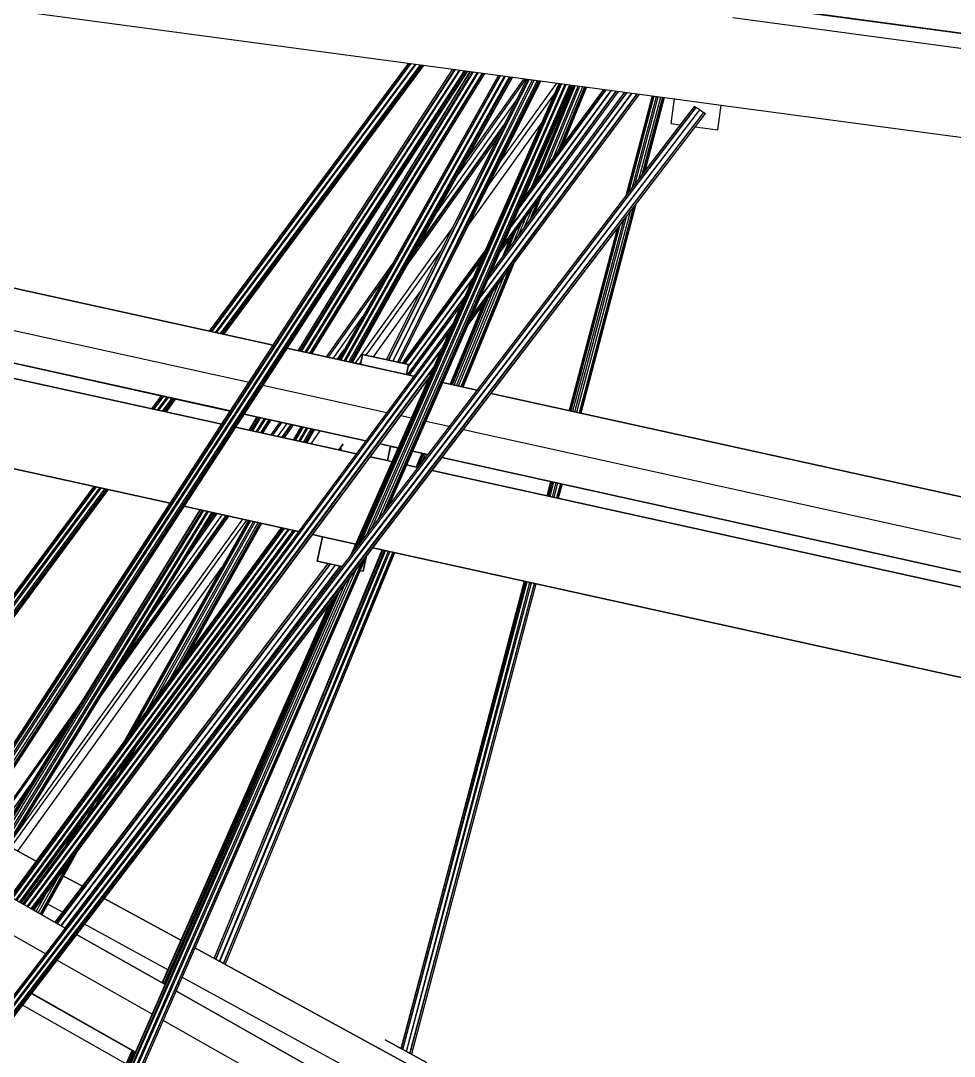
# Model space of a CAD drawing. Extents: x -32 to 51.8, y -51.6 to -5.5.
# Drawn here: x 47.888 to 49.473, y -23.566 to -21.807 of the extents above; entities that cross this region are included whole.
import ezdxf

# ---------------------------------------------------------------- set-up
doc = ezdxf.new("R2010")
doc.units = 0
doc.header["$MEASUREMENT"] = 0
doc.layers.get('0').update_dxf_attribs({"linetype": 'CONTINUOUS'})

msp = doc.modelspace()

# ---------------------------------------------------------------- linework, layer by layer
for p, q in [((43.7095, -21.0557), (51.7163, -22.1272)), ((43.7095, -21.0557), (51.7163, -22.1272)), ((43.7095, -21.0557), (51.7163, -22.1272)), ((51.7163, -22.1272), (43.7095, -21.0557)), ((43.7095, -21.0557), (51.7163, -22.1272)), ((51.7163, -22.1272), (43.7095, -21.0557)), ((51.7163, -22.1272), (43.7095, -21.0557)), ((43.7095, -21.0557), (51.7163, -22.1272)), ((43.7095, -21.0557), (51.7163, -22.1272)), ((43.7095, -21.0557), (51.7163, -22.1272)), ((51.7163, -22.1272), (43.7095, -21.0557)), ((47.9297, -23.392), (44.2435, -21.3037)), ((44.3885, -21.3231), (47.9632, -23.3482)), ((47.9632, -23.3482), (44.3885, -21.3231)), ((46.3817, -21.5898), (48.9978, -21.94)), ((46.3817, -21.5899), (48.9978, -21.94)), ((44.8781, -21.6005), (48.3164, -22.3585)), ((48.3164, -22.3585), (44.8781, -21.6005)), ((45.0852, -21.7178), (48.2755, -22.4212)), ((51.7164, -22.1273), (49.1003, -21.7771)), ((51.7163, -22.1272), (49.1003, -21.7771)), ((50.5679, -21.9736), (49.1003, -21.7771)), ((49.1003, -21.7771), (51.7163, -22.1272)), ((49.1003, -21.7771), (51.7164, -22.1273)), ((51.7164, -22.1273), (49.1003, -21.7771)), ((49.1003, -21.7771), (51.7164, -22.1273)), ((51.7164, -22.1272), (49.1003, -21.7771)), ((51.7164, -22.1272), (49.1003, -21.7771)), ((51.7164, -22.1272), (49.1003, -21.7771)), ((49.1003, -21.7771), (51.7164, -22.1272)), ((49.1003, -21.7771), (51.7163, -22.1272)), ((51.7163, -22.1272), (49.1003, -21.7771)), ((51.7163, -22.1272), (49.1003, -21.7771)), ((49.1003, -21.7771), (51.7163, -22.1272)), ((49.1003, -21.7771), (51.7163, -22.1272)), ((51.7163, -22.1272), (49.1003, -21.7771)), ((49.1003, -21.7771), (51.7164, -22.1272)), ((49.1003, -21.7771), (51.7163, -22.1272)), ((49.1003, -21.7771), (51.3063, -22.0724)), ((49.1003, -21.7771), (51.7163, -22.1272)), ((50.0511, -21.9044), (49.1003, -21.7771)), ((45.2468, -21.8093), (48.2437, -22.47)), ((45.2468, -21.8093), (48.2437, -22.47)), ((48.2437, -22.47), (45.2468, -21.8093)), ((48.2437, -22.47), (45.2468, -21.8093)), ((45.2468, -21.8094), (48.2437, -22.4701)), ((48.2437, -22.4701), (45.2468, -21.8094)), ((45.2468, -21.8094), (48.2437, -22.4701)), ((48.2437, -22.4701), (45.2468, -21.8094)), ((45.2468, -21.8094), (48.2437, -22.4701)), ((45.2468, -21.8094), (48.2437, -22.4701)), ((48.2437, -22.4701), (45.2468, -21.8094)), ((48.2437, -22.4701), (45.2468, -21.8094)), ((45.2468, -21.8094), (48.2437, -22.4701)), ((45.2468, -21.8094), (48.2437, -22.4701)), ((48.2437, -22.4701), (45.2468, -21.8094)), ((48.2437, -22.4701), (45.2468, -21.8094)), ((45.2468, -21.8094), (48.2437, -22.4701)), ((45.2468, -21.8094), (48.2437, -22.4701)), ((48.2437, -22.4701), (45.2468, -21.8094)), ((45.2468, -21.8094), (48.2437, -22.4701)), ((45.2468, -21.8094), (48.2437, -22.4701)), ((48.2437, -22.4701), (45.2468, -21.8094)), ((45.2468, -21.8094), (48.2437, -22.47)), ((45.2468, -21.8094), (48.2437, -22.47)), ((48.2437, -22.47), (45.2468, -21.8094)), ((45.2468, -21.8094), (48.2437, -22.47)), ((48.2437, -22.47), (45.2468, -21.8094)), ((45.2468, -21.8094), (48.2437, -22.47)), ((45.2468, -21.8094), (48.2437, -22.47)), ((48.2437, -22.47), (45.2468, -21.8094)), ((48.2437, -22.47), (45.2468, -21.8094)), ((48.2437, -22.47), (45.2468, -21.8094)), ((45.2469, -21.8094), (48.2437, -22.4701)), ((48.2437, -22.4701), (45.2469, -21.8094)), ((45.2469, -21.8094), (48.2437, -22.4701)), ((48.2437, -22.4701), (45.2469, -21.8094)), ((48.2437, -22.4701), (45.2469, -21.8094)), ((45.2468, -21.8094), (48.2437, -22.4701)), ((48.2437, -22.4701), (45.2469, -21.8094)), ((45.2469, -21.8094), (48.2437, -22.4701)), ((49.0969, -21.8019), (51.6337, -22.1414)), ((48.2083, -22.3347), (48.5466, -21.8796)), ((48.211, -22.3352), (48.5497, -21.88)), ((47.7502, -23.2276), (48.6218, -21.8897)), ((47.7518, -23.2285), (48.6248, -21.8901)), ((48.6254, -21.8901), (47.753, -23.2292)), ((47.757, -23.2314), (48.6326, -21.8911)), ((47.7599, -23.2331), (48.6341, -21.8913)), ((47.7639, -23.2353), (48.6413, -21.8923)), ((48.6427, -21.8925), (47.7668, -23.2369)), ((47.7684, -23.2379), (48.6457, -21.8929)), ((48.6463, -21.893), (47.7696, -23.2386)), ((48.6463, -21.893), (47.7696, -23.2386)), ((48.5503, -21.8801), (48.2118, -22.3354)), ((48.2183, -22.3368), (48.5579, -21.8811)), ((48.2203, -22.3373), (48.5593, -21.8813)), ((48.2268, -22.3387), (48.5669, -21.8823)), ((48.5683, -21.8825), (48.2288, -22.3392)), ((48.2315, -22.3398), (48.5714, -21.8829)), ((48.572, -21.883), (48.2323, -22.3399)), ((48.572, -21.883), (48.2323, -22.3399)), ((48.3587, -22.3678), (48.6509, -21.8936)), ((48.3596, -22.368), (48.6516, -21.8937)), ((48.6545, -21.894), (48.362, -22.3685)), ((48.656, -21.8942), (48.3642, -22.369)), ((48.6631, -21.8952), (48.3702, -22.3703)), ((48.6646, -21.8954), (48.3724, -22.3708)), ((48.6716, -21.8963), (48.3783, -22.3721)), ((48.6723, -21.8964), (48.3793, -22.3723)), ((48.6752, -21.8968), (48.3817, -22.3729)), ((48.6752, -21.8968), (48.3817, -22.3729)), ((48.4277, -22.383), (48.6991, -21.9)), ((48.4301, -22.3836), (48.702, -21.9004)), ((48.7026, -21.9005), (48.4311, -22.3838)), ((48.4368, -22.385), (48.7094, -21.9014)), ((48.439, -22.3855), (48.711, -21.9016)), ((48.4448, -22.3868), (48.7178, -21.9025)), ((48.7194, -21.9027), (48.447, -22.3873)), ((48.4489, -22.7138), (48.802, -21.9138)), ((48.4494, -22.3878), (48.7222, -21.9031)), ((48.7228, -21.9032), (48.4504, -22.388)), ((48.7228, -21.9032), (48.4504, -22.388)), ((48.4578, -22.7022), (48.8031, -21.9139)), ((48.4619, -22.6968), (48.8055, -21.9143)), ((48.8063, -21.9144), (48.4658, -22.6917)), ((48.4759, -22.6786), (48.8122, -21.9152)), ((48.5091, -22.3829), (48.748, -21.9066)), ((48.5122, -22.3836), (48.7502, -21.9069)), ((48.7514, -21.907), (48.5123, -22.3836)), ((48.7565, -21.9077), (48.5198, -22.3853)), ((48.7594, -21.9081), (48.5199, -22.3853)), ((48.7645, -21.9088), (48.5274, -22.3869)), ((48.7674, -21.9092), (48.5275, -22.387)), ((48.7696, -21.9094), (48.5306, -22.3877)), ((48.7708, -21.9096), (48.5307, -22.3877)), ((48.7708, -21.9096), (48.5307, -22.3877)), ((48.7453, -21.9062), (48.6298, -22.0688)), ((48.7419, -21.9057), (48.6435, -22.0443)), ((48.7017, -22.0471), (48.798, -21.9133)), ((48.4852, -22.6664), (48.8143, -21.9154)), ((48.4955, -22.653), (48.8201, -21.9162)), ((48.8222, -21.9165), (48.5046, -22.641)), ((48.509, -22.6354), (48.8246, -21.9168)), ((48.8255, -21.9169), (48.5127, -22.6305)), ((48.8255, -21.9169), (48.5127, -22.6305)), ((48.6461, -22.3261), (48.9386, -21.9321)), ((48.6467, -22.3249), (48.9385, -21.9321)), ((48.652, -22.3128), (48.9349, -21.9316)), ((48.6533, -22.3098), (48.9346, -21.9315)), ((48.6661, -22.2804), (48.9259, -21.9304)), ((48.6674, -22.2776), (48.9257, -21.9303)), ((48.6803, -22.2481), (48.917, -21.9292)), ((48.9169, -21.9292), (48.6808, -22.247)), ((48.6812, -22.088), (48.7945, -21.9309)), ((48.9133, -21.9287), (48.6862, -22.2347)), ((48.7003, -22.2024), (48.9027, -21.9273)), ((48.8991, -21.9268), (48.7058, -22.1899)), ((48.7063, -22.1888), (48.899, -21.9268)), ((48.8904, -21.9256), (48.7197, -22.1583)), ((48.8901, -21.9256), (48.7208, -22.1558)), ((48.8815, -21.9244), (48.7342, -22.1252)), ((48.7352, -22.1228), (48.8811, -21.9244)), ((48.8776, -21.9239), (48.7408, -22.1101)), ((48.8774, -21.9239), (48.7412, -22.1092)), ((48.7549, -22.0906), (48.8263, -21.917)), ((48.7594, -22.0845), (48.8284, -21.9173)), ((48.8295, -21.9175), (48.7626, -22.0801)), ((48.7736, -22.0651), (48.8346, -21.9181)), ((48.7812, -22.0548), (48.8373, -21.9185)), ((48.7925, -22.0395), (48.8424, -21.9192)), ((48.8451, -21.9196), (48.7998, -22.0294)), ((48.8046, -22.023), (48.8472, -21.9198)), ((48.8483, -21.92), (48.8076, -22.0189)), ((48.8483, -21.92), (48.8076, -22.0189)), ((48.5914, -22.137), (48.7313, -21.9399)), ((48.96, -21.9349), (48.9152, -22.1048)), ((48.918, -22.1012), (48.9619, -21.9352)), ((48.9629, -21.9353), (48.9199, -22.0987)), ((48.9267, -22.0898), (48.9677, -21.936)), ((48.9313, -22.0838), (48.9702, -21.9363)), ((48.9381, -22.0749), (48.9749, -21.9369)), ((48.9774, -21.9373), (48.9426, -22.069)), ((48.9455, -22.0652), (48.9794, -21.9375)), ((48.9804, -21.9377), (48.9474, -22.0628)), ((48.9804, -21.9377), (48.9474, -22.0628)), ((48.9921, -21.982), (48.9978, -21.94)), ((48.9978, -21.94), (48.9972, -21.9399)), ((48.9978, -21.94), (49.077, -21.9506)), ((49.0314, -21.953), (44.6791, -27.6375)), ((49.0342, -21.9547), (44.6791, -27.6376)), ((44.6803, -27.6411), (49.0342, -21.9547)), ((44.6804, -27.6412), (49.0411, -21.9588)), ((44.6835, -27.6496), (49.0411, -21.9588)), ((44.6835, -27.6498), (49.0479, -21.9629)), ((44.6862, -27.664), (49.0507, -21.9646)), ((44.6866, -27.6582), (49.0479, -21.9629)), ((44.6866, -27.6583), (49.0507, -21.9646)), ((49.0411, -21.9588), (49.0314, -21.953)), ((49.0342, -21.9547), (49.0314, -21.953)), ((49.0411, -21.9588), (49.0342, -21.9547)), ((49.0411, -21.9588), (49.0479, -21.9629)), ((49.0479, -21.9629), (49.0507, -21.9646)), ((49.0714, -21.9926), (49.077, -21.9506)), ((49.077, -21.9506), (51.6138, -22.2901)), ((49.0771, -21.9506), (49.077, -21.9506)), ((49.077, -21.9506), (49.0771, -21.9506)), ((49.0771, -21.9506), (51.6138, -22.2901)), ((49.0771, -21.9506), (49.0771, -21.9506)), ((45.8548, -21.969), (48.2291, -22.4924)), ((48.2291, -22.4924), (45.8548, -21.969)), ((48.559, -22.1947), (48.71, -21.9824)), ((48.6475, -22.1551), (48.7717, -21.9826)), ((48.9921, -21.982), (49.0077, -21.9841)), ((48.5547, -22.2024), (48.708, -21.9864)), ((49.0332, -21.9875), (49.0714, -21.9926)), ((48.5413, -22.2262), (48.6992, -22.004)), ((48.7723, -22.1046), (48.7592, -22.1363)), ((48.7722, -22.1047), (48.7592, -22.1363)), ((45.8225, -22.1154), (48.1416, -22.6267)), ((48.1416, -22.6267), (45.8225, -22.1155)), ((45.8225, -22.1155), (48.1416, -22.6268)), ((45.8225, -22.1155), (48.1416, -22.6268)), ((45.8225, -22.1155), (48.1416, -22.6267)), ((48.1416, -22.6268), (45.8225, -22.1155)), ((48.7435, -22.1575), (48.7566, -22.126)), ((48.7645, -22.1151), (48.7516, -22.1466)), ((48.7559, -22.1408), (48.769, -22.1091)), ((48.9279, -22.125), (48.836, -22.473)), ((48.8373, -22.4733), (48.9306, -22.1214)), ((48.9326, -22.1189), (48.8389, -22.4737)), ((48.9326, -22.1189), (48.8389, -22.4737)), ((48.7332, -22.1714), (48.7459, -22.1404)), ((48.829, -22.4715), (48.9165, -22.1398)), ((48.8322, -22.4722), (48.9231, -22.1312)), ((48.4556, -22.3892), (48.6219, -22.158)), ((48.7249, -22.1826), (48.7377, -22.1516)), ((48.9005, -22.1608), (48.8192, -22.4693)), ((48.8205, -22.4696), (48.9031, -22.1573)), ((48.9052, -22.1546), (48.8221, -22.47)), ((48.8252, -22.4706), (48.9117, -22.1462)), ((48.7072, -22.2063), (48.7197, -22.1762)), ((48.7113, -22.2008), (48.7239, -22.1704)), ((48.7273, -22.1657), (48.7148, -22.1961)), ((48.6776, -22.1957), (48.5356, -22.3888)), ((48.4741, -22.3752), (48.6019, -22.198)), ((48.6771, -22.1968), (48.536, -22.3888)), ((48.5391, -22.3895), (48.6715, -22.2094)), ((48.6703, -22.2123), (48.5401, -22.3897)), ((48.5212, -22.2167), (48.4065, -22.3783)), ((48.7169, -22.2307), (48.6353, -22.4288)), ((48.6368, -22.4291), (48.721, -22.2253)), ((48.7245, -22.2205), (48.6384, -22.4295)), ((48.7245, -22.2205), (48.6384, -22.4295)), ((48.5079, -22.2403), (48.4094, -22.379)), ((48.453, -22.7084), (48.6562, -22.2493)), ((48.6555, -22.2458), (48.5454, -22.3959)), ((48.6568, -22.2428), (48.5458, -22.3937)), ((48.6313, -22.4279), (48.7082, -22.2424)), ((48.487, -22.378), (48.568, -22.2656)), ((48.6279, -22.4272), (48.6986, -22.2554)), ((48.5445, -22.4088), (48.6421, -22.2761)), ((48.6415, -22.2774), (48.5449, -22.4089)), ((48.6802, -22.2801), (48.6204, -22.4255)), ((48.6238, -22.4263), (48.6897, -22.2674)), ((48.548, -22.4095), (48.636, -22.2899)), ((48.6173, -22.4248), (48.6727, -22.2904)), ((48.6187, -22.4251), (48.6765, -22.2852)), ((48.4183, -22.3809), (48.4693, -22.3091)), ((48.6225, -22.3205), (47.8905, -23.307)), ((48.6171, -22.3327), (47.8926, -23.3082)), ((47.8933, -23.3086), (48.6165, -22.3341)), ((47.8984, -23.3115), (48.6036, -22.3634)), ((47.9002, -23.3125), (48.6021, -22.3667)), ((48.3397, -22.3636), (48.5553, -22.4111)), ((48.5553, -22.4111), (48.3397, -22.3636)), ((48.4254, -22.3825), (48.4378, -22.365)), ((48.4266, -22.3828), (48.4326, -22.3744)), ((48.4628, -22.3908), (48.4653, -22.3873)), ((48.4683, -22.3739), (48.4645, -22.3911)), ((48.4645, -22.3911), (48.4683, -22.3739)), ((48.5464, -22.3911), (48.4683, -22.3739)), ((48.4683, -22.3739), (48.5464, -22.3911)), ((47.9053, -23.3154), (48.5892, -22.3959)), ((47.9071, -23.3164), (48.5877, -22.3993)), ((48.5426, -22.4084), (48.5464, -22.3911)), ((48.5464, -22.3911), (48.5426, -22.4084)), ((48.5426, -22.4084), (48.5464, -22.3911)), ((48.5464, -22.3911), (48.5426, -22.4084)), ((48.5426, -22.4084), (48.5464, -22.3911)), ((48.5464, -22.3911), (48.5464, -22.3911)), ((48.5464, -22.3911), (48.5464, -22.3911)), ((47.9092, -23.3176), (48.5824, -22.4114)), ((47.9099, -23.318), (48.5817, -22.4129)), ((48.5791, -22.4164), (48.5801, -22.4166)), ((48.5801, -22.4166), (48.5791, -22.4164)), ((48.6041, -22.4219), (48.6626, -22.4348)), ((48.6626, -22.4348), (48.6041, -22.4219)), ((48.2988, -22.4263), (48.5096, -22.4727)), ((48.6866, -22.4401), (51.1201, -22.9766)), ((51.1201, -22.9766), (48.6866, -22.4401)), ((48.1105, -22.4663), (48.1268, -22.4443)), ((48.113, -22.4668), (48.1294, -22.4449)), ((48.1303, -22.4451), (48.114, -22.467)), ((48.1202, -22.4684), (48.1366, -22.4465)), ((48.1225, -22.4689), (48.1388, -22.447)), ((48.1287, -22.4703), (48.1451, -22.4483)), ((48.1473, -22.4488), (48.1309, -22.4708)), ((48.1335, -22.4714), (48.1499, -22.4494)), ((48.1508, -22.4496), (48.1345, -22.4716)), ((48.1508, -22.4496), (48.1345, -22.4716)), ((48.267, -22.4752), (48.4739, -22.5208)), ((48.267, -22.4752), (48.4377, -22.5128)), ((48.4377, -22.5128), (48.267, -22.4752)), ((48.267, -22.4752), (48.4377, -22.5128)), ((48.4377, -22.5128), (48.267, -22.4752)), ((48.4377, -22.5128), (48.267, -22.4752)), ((48.267, -22.4752), (48.4377, -22.5128)), ((48.4377, -22.5128), (48.267, -22.4752)), ((48.267, -22.4752), (48.4377, -22.5128)), ((48.267, -22.4752), (48.4377, -22.5128)), ((48.4377, -22.5128), (48.267, -22.4752)), ((48.267, -22.4752), (48.4377, -22.5128)), ((48.4377, -22.5128), (48.267, -22.4752)), ((48.267, -22.4752), (48.4377, -22.5128)), ((48.267, -22.4752), (48.4377, -22.5128)), ((48.4377, -22.5128), (48.267, -22.4752)), ((48.4377, -22.5128), (48.267, -22.4752)), ((48.267, -22.4752), (48.4377, -22.5128)), ((48.267, -22.4752), (48.4377, -22.5128)), ((48.4377, -22.5128), (48.267, -22.4752)), ((48.4377, -22.5128), (48.267, -22.4752)), ((48.267, -22.4752), (48.4377, -22.5128)), ((48.267, -22.4752), (48.4377, -22.5128)), ((48.4377, -22.5128), (48.267, -22.4752)), ((48.267, -22.4752), (48.4377, -22.5128)), ((48.267, -22.4752), (48.4377, -22.5128)), ((48.4377, -22.5128), (48.267, -22.4752)), ((48.267, -22.4752), (48.4377, -22.5128)), ((48.267, -22.4752), (48.4377, -22.5128)), ((48.4377, -22.5128), (48.267, -22.4752)), ((48.267, -22.4752), (48.4739, -22.5208)), ((48.4739, -22.5208), (48.267, -22.4752)), ((48.267, -22.4752), (48.4739, -22.5208)), ((48.267, -22.4752), (48.4739, -22.5208)), ((48.4739, -22.5208), (48.267, -22.4752)), ((48.4739, -22.5208), (48.267, -22.4752)), ((48.4739, -22.5208), (48.267, -22.4752)), ((48.267, -22.4752), (48.4739, -22.5208)), ((48.4739, -22.5208), (48.267, -22.4752)), ((48.4739, -22.5208), (48.267, -22.4752)), ((48.5334, -22.478), (48.5513, -22.4819)), ((48.2756, -22.5027), (48.2894, -22.4802)), ((48.2766, -22.5029), (48.2904, -22.4804)), ((48.2928, -22.4809), (48.2789, -22.5034)), ((48.2952, -22.4814), (48.2813, -22.5039)), ((48.3009, -22.4827), (48.2871, -22.5052)), ((48.3033, -22.4832), (48.2895, -22.5057)), ((48.3091, -22.4845), (48.2952, -22.507)), ((48.3101, -22.4847), (48.2962, -22.5072)), ((48.3125, -22.4852), (48.2986, -22.5077)), ((48.3125, -22.4852), (48.2986, -22.5077)), ((48.3282, -22.4887), (48.3125, -22.5108)), ((48.331, -22.4893), (48.3153, -22.5114)), ((48.3243, -22.5134), (48.34, -22.4913)), ((48.3312, -22.5149), (48.3469, -22.4928)), ((48.3326, -22.5152), (48.3483, -22.4931)), ((48.3355, -22.5159), (48.3512, -22.4938)), ((48.5755, -22.4873), (48.6156, -22.4961)), ((48.2524, -22.4976), (48.4323, -22.5372)), ((48.4323, -22.5372), (48.2524, -22.4976)), ((48.3512, -22.5193), (48.3639, -22.4966)), ((48.3534, -22.5198), (48.3662, -22.4971)), ((48.3672, -22.4973), (48.3545, -22.5201)), ((48.36, -22.5213), (48.3728, -22.4985)), ((48.3625, -22.5218), (48.3752, -22.4991)), ((48.368, -22.523), (48.3808, -22.5003)), ((48.3832, -22.5008), (48.3704, -22.5236)), ((48.3727, -22.5241), (48.3855, -22.5013)), ((48.3865, -22.5016), (48.3738, -22.5243)), ((48.3865, -22.5016), (48.3738, -22.5243)), ((48.3807, -22.5258), (48.3965, -22.5038)), ((48.6396, -22.5014), (51.1051, -23.0449)), ((48.4348, -22.526), (48.4273, -22.5361)), ((48.4345, -22.527), (48.4278, -22.5362)), ((48.4977, -22.526), (48.5288, -22.5329)), ((48.5288, -22.5329), (48.4977, -22.526)), ((48.4977, -22.5261), (48.5288, -22.5329)), ((48.5288, -22.5329), (48.4977, -22.5261)), ((48.4977, -22.5261), (48.5288, -22.5329)), ((48.4977, -22.5261), (48.5288, -22.5329)), ((48.5288, -22.5329), (48.4977, -22.5261)), ((48.5288, -22.5329), (48.4977, -22.5261)), ((48.5288, -22.5329), (48.4977, -22.5261)), ((48.4977, -22.5261), (48.5288, -22.5329)), ((48.5288, -22.5329), (48.4977, -22.5261)), ((48.5104, -22.5544), (48.5158, -22.5301)), ((48.5158, -22.5301), (48.5104, -22.5544)), ((48.5104, -22.5544), (48.5158, -22.53)), ((48.5158, -22.5301), (48.5104, -22.5544)), ((48.5104, -22.5544), (48.5158, -22.5301)), ((48.5158, -22.5301), (48.5288, -22.5329)), ((48.5158, -22.5301), (48.5288, -22.5329)), ((48.5288, -22.5329), (48.5158, -22.5301)), ((48.5158, -22.53), (48.5288, -22.5329)), ((48.5158, -22.53), (48.5288, -22.5329)), ((48.5288, -22.5329), (48.5158, -22.53)), ((48.5288, -22.5329), (48.5158, -22.53)), ((48.5158, -22.53), (48.5288, -22.5329)), ((48.5158, -22.53), (48.5288, -22.5329)), ((48.5288, -22.5329), (48.5158, -22.53)), ((48.5158, -22.53), (48.5288, -22.5329)), ((48.5158, -22.53), (48.5288, -22.5329)), ((48.5288, -22.5329), (48.5158, -22.53)), ((48.5158, -22.53), (48.5288, -22.5329)), ((48.5158, -22.53), (48.5288, -22.5329)), ((48.5288, -22.5329), (48.5158, -22.53)), ((48.5158, -22.5301), (48.5288, -22.5329)), ((48.5288, -22.5329), (48.5158, -22.5301)), ((48.5158, -22.5301), (48.5288, -22.5329)), ((48.5288, -22.5329), (48.5158, -22.5301)), ((48.5288, -22.5329), (48.5158, -22.5301)), ((48.5158, -22.5301), (48.5288, -22.5329)), ((48.5288, -22.5329), (48.5158, -22.5301)), ((48.5158, -22.5301), (48.5288, -22.5329)), ((48.5158, -22.5301), (48.5288, -22.5329)), ((48.5288, -22.5329), (48.5158, -22.5301)), ((48.5158, -22.5301), (48.5288, -22.5329)), ((48.5288, -22.5329), (48.5158, -22.5301)), ((48.5288, -22.5329), (48.5158, -22.5301)), ((48.4308, -22.5369), (48.433, -22.5338)), ((48.4325, -22.5364), (48.4319, -22.5371)), ((48.4323, -22.5372), (48.4576, -22.5428)), ((48.4576, -22.5428), (48.4323, -22.5372)), ((48.5104, -22.5544), (48.4814, -22.548)), ((48.4814, -22.5481), (48.5104, -22.5544)), ((48.5531, -22.5383), (48.579, -22.544)), ((48.5531, -22.5383), (48.5789, -22.544)), ((48.5789, -22.544), (48.5531, -22.5383)), ((48.5531, -22.5383), (48.5789, -22.544)), ((48.5789, -22.544), (48.5531, -22.5383)), ((48.5789, -22.544), (48.5531, -22.5383)), ((48.5531, -22.5383), (48.579, -22.544)), ((48.5789, -22.544), (48.5531, -22.5383)), ((48.5531, -22.5383), (48.579, -22.544)), ((48.5531, -22.5383), (48.5789, -22.544)), ((48.579, -22.544), (48.5531, -22.5383)), ((48.5531, -22.5383), (48.579, -22.544)), ((48.579, -22.544), (48.5531, -22.5383)), ((48.5531, -22.5383), (48.579, -22.544)), ((48.5531, -22.5383), (48.579, -22.544)), ((48.579, -22.544), (48.5531, -22.5383)), ((48.579, -22.544), (48.5531, -22.5383)), ((48.5531, -22.5383), (48.579, -22.544)), ((48.5531, -22.5383), (48.579, -22.544)), ((48.579, -22.544), (48.5531, -22.5383)), ((48.579, -22.544), (48.5531, -22.5383)), ((48.5531, -22.5383), (48.579, -22.544)), ((48.5531, -22.5383), (48.579, -22.544)), ((48.579, -22.544), (48.5531, -22.5383)), ((48.5531, -22.5383), (48.579, -22.544)), ((48.5531, -22.5383), (48.579, -22.544)), ((48.579, -22.544), (48.5531, -22.5383)), ((48.5531, -22.5383), (48.579, -22.544)), ((48.5531, -22.5383), (48.579, -22.544)), ((48.579, -22.544), (48.5531, -22.5383)), ((48.5531, -22.5383), (48.579, -22.544)), ((48.579, -22.544), (48.5531, -22.5383)), ((48.5531, -22.5383), (48.579, -22.544)), ((48.5531, -22.5383), (48.579, -22.544)), ((48.579, -22.544), (48.5531, -22.5383)), ((48.579, -22.544), (48.5531, -22.5383)), ((48.579, -22.544), (48.5531, -22.5383)), ((48.5531, -22.5383), (48.579, -22.544)), ((48.579, -22.544), (48.5531, -22.5383)), ((48.579, -22.544), (48.5531, -22.5383)), ((48.5595, -22.5653), (48.5692, -22.5418)), ((48.5608, -22.5655), (48.5704, -22.5421)), ((48.5723, -22.5425), (48.5632, -22.5645)), ((48.5702, -22.5554), (48.5753, -22.5432)), ((48.5104, -22.5544), (48.5185, -22.5562)), ((48.5185, -22.5562), (48.5104, -22.5544)), ((48.5185, -22.5562), (48.5104, -22.5544)), ((48.5429, -22.5616), (48.5622, -22.5659)), ((48.5622, -22.5658), (48.5429, -22.5616)), ((48.5622, -22.5659), (48.5429, -22.5616)), ((48.603, -22.5492), (51.0933, -23.0983)), ((51.0933, -23.0983), (48.603, -22.5492)), ((48.603, -22.5493), (51.0933, -23.0983)), ((51.0933, -23.0983), (48.603, -22.5493)), ((48.603, -22.5493), (51.0933, -23.0983)), ((51.0933, -23.0983), (48.603, -22.5493)), ((51.0933, -23.0983), (48.603, -22.5493)), ((48.603, -22.5493), (51.0933, -23.0983)), ((51.0933, -23.0983), (48.603, -22.5493)), ((48.603, -22.5493), (51.0933, -23.0983)), ((48.603, -22.5493), (51.0933, -23.0983)), ((51.0933, -23.0983), (48.603, -22.5493)), ((48.603, -22.5493), (51.0933, -23.0983)), ((51.0933, -23.0983), (48.603, -22.5493)), ((48.603, -22.5493), (51.0933, -23.0983)), ((48.603, -22.5493), (51.0933, -23.0983)), ((51.0933, -23.0983), (48.603, -22.5493)), ((51.0933, -23.0983), (48.603, -22.5493)), ((48.603, -22.5493), (51.0933, -23.0983)), ((48.603, -22.5493), (51.0933, -23.0983)), ((51.0933, -23.0983), (48.603, -22.5493)), ((51.0933, -23.0983), (48.603, -22.5493)), ((48.603, -22.5493), (51.0933, -23.0983)), ((48.603, -22.5493), (51.0933, -23.0983)), ((51.0933, -23.0983), (48.603, -22.5493)), ((48.603, -22.5493), (51.0933, -23.0983)), ((48.603, -22.5493), (51.0933, -23.0983)), ((51.0933, -23.0983), (48.603, -22.5493)), ((48.603, -22.5493), (51.0933, -23.0983)), ((48.603, -22.5493), (51.0933, -23.0983)), ((51.0933, -23.0983), (48.603, -22.5493)), ((48.603, -22.5493), (51.0933, -23.0983)), ((51.0933, -23.0983), (48.603, -22.5493)), ((48.603, -22.5493), (51.0933, -23.0983)), ((48.603, -22.5493), (51.0933, -23.0983)), ((51.0933, -23.0983), (48.603, -22.5493)), ((51.0933, -23.0983), (48.603, -22.5493)), ((51.0933, -23.0983), (48.603, -22.5493)), ((48.603, -22.5493), (51.0933, -23.0983)), ((51.0933, -23.0983), (48.603, -22.5493)), ((51.0098, -23.1054), (48.5862, -22.5711)), ((48.5862, -22.5712), (51.0098, -23.1055)), ((51.0098, -23.1055), (48.5862, -22.5712)), ((47.6055, -23.1456), (48.0123, -22.5983)), ((47.6072, -23.1466), (48.0148, -22.5988)), ((48.0158, -22.599), (47.6083, -23.1472)), ((47.6126, -23.1496), (48.0219, -22.6004)), ((47.6153, -23.1511), (48.0243, -22.6009)), ((48.7874, -22.5899), (48.781, -22.6141)), ((48.7822, -22.6144), (48.7886, -22.5902)), ((48.7903, -22.5906), (48.7839, -22.6147)), ((48.7866, -22.6153), (48.7931, -22.5912)), ((48.7909, -22.6163), (48.7972, -22.5921)), ((48.7936, -22.6169), (48.8, -22.5927)), ((48.8042, -22.5936), (48.7978, -22.6178)), ((48.7989, -22.618), (48.8053, -22.5939)), ((48.807, -22.5943), (48.8007, -22.6184)), ((48.807, -22.5943), (48.8007, -22.6184)), ((47.6196, -23.1536), (48.0304, -22.6023)), ((48.0328, -22.6028), (47.6222, -23.1551)), ((47.624, -23.1561), (48.0353, -22.6033)), ((48.0363, -22.6036), (47.6251, -23.1567)), ((48.0363, -22.6036), (47.6251, -23.1567)), ((48.4989, -22.6083), (48.457, -22.7032)), ((48.3596, -22.6748), (48.1649, -22.6319)), ((48.1649, -22.6319), (48.3596, -22.6748)), ((48.1649, -22.6319), (48.3596, -22.6748)), ((48.1649, -22.6319), (48.3596, -22.6748)), ((48.1649, -22.6319), (48.3596, -22.6748)), ((48.3596, -22.6748), (48.1649, -22.6319)), ((47.8085, -23.2606), (48.1922, -22.6379)), ((47.8097, -23.2613), (48.1933, -22.6382)), ((48.1956, -22.6387), (47.8113, -23.2622)), ((48.1982, -22.6392), (47.8143, -23.2639)), ((48.2037, -22.6405), (47.8181, -23.266)), ((48.2063, -22.641), (47.8212, -23.2678)), ((48.2118, -22.6423), (47.8249, -23.2699)), ((48.2129, -22.6425), (47.8262, -23.2706)), ((48.2152, -22.643), (47.8278, -23.2715)), ((48.2152, -22.643), (47.8278, -23.2715)), ((47.8703, -23.2025), (48.265, -22.654)), ((48.0188, -22.9617), (48.2411, -22.6487)), ((48.0389, -22.9291), (48.2383, -22.6481)), ((48.0533, -22.9056), (48.2368, -22.6477)), ((48.1024, -22.8259), (48.23, -22.6463)), ((48.221, -22.6443), (48.1714, -22.7141)), ((48.2182, -22.6437), (48.1925, -22.6798)), ((48.3301, -22.6683), (47.8693, -23.295)), ((48.3306, -22.6684), (47.87, -23.2954)), ((47.8712, -23.2112), (48.2719, -22.6555)), ((47.8721, -23.2966), (48.3336, -22.6691)), ((48.3349, -22.6694), (47.8739, -23.2977)), ((48.342, -22.6709), (47.879, -23.3005)), ((48.3433, -22.6712), (47.8808, -23.3015)), ((48.0645, -23.0295), (48.2744, -22.656)), ((48.0738, -23.0169), (48.2765, -22.6565)), ((48.2777, -22.6568), (48.0803, -23.0081)), ((48.1029, -22.9773), (48.2829, -22.6579)), ((48.1182, -22.9565), (48.2856, -22.6585)), ((48.1413, -22.9251), (48.2909, -22.6597)), ((48.2936, -22.6603), (48.1562, -22.9048)), ((48.1659, -22.8916), (48.2958, -22.6608)), ((48.2969, -22.661), (48.172, -22.8833)), ((48.2969, -22.661), (48.172, -22.8834)), ((47.8859, -23.3044), (48.3504, -22.6728)), ((48.3509, -22.6729), (47.8866, -23.3048)), ((47.8887, -23.306), (48.3539, -22.6736)), ((48.4, -22.6837), (48.3834, -22.6801)), ((48.3834, -22.6801), (48.4, -22.6837)), ((48.3834, -22.6801), (48.4, -22.6837)), ((48.3834, -22.6801), (48.4, -22.6837)), ((48.4, -22.6837), (48.3834, -22.6801)), ((48.3835, -22.68), (48.4, -22.6837)), ((48.4, -22.6837), (48.3909, -22.7251)), ((48.3909, -22.7251), (48.4, -22.6837)), ((48.4567, -22.6962), (48.4, -22.6837)), ((48.4567, -22.6962), (48.4, -22.6837)), ((48.4, -22.6837), (48.4567, -22.6962)), ((48.4, -22.6837), (48.4, -22.6837)), ((48.4, -22.6837), (48.4567, -22.6962)), ((48.4, -22.6837), (48.4, -22.6837)), ((48.4, -22.6837), (48.4, -22.6837)), ((48.4, -22.6837), (48.4, -22.6837)), ((48.4, -22.6837), (48.4, -22.6837)), ((48.4, -22.6837), (48.4, -22.6837)), ((48.2162, -23.3997), (48.5016, -22.7061)), ((48.2164, -23.3997), (48.5026, -22.7064)), ((48.4377, -22.692), (48.4377, -22.692)), ((48.4377, -22.692), (48.4377, -22.692)), ((48.4403, -22.6926), (48.4404, -22.6926)), ((48.4855, -22.7026), (50.9775, -23.252)), ((48.4855, -22.7026), (50.9775, -23.252)), ((50.9775, -23.252), (48.4855, -22.7026)), ((48.4856, -22.7025), (50.9775, -23.2519)), ((50.9775, -23.2519), (48.4856, -22.7026)), ((50.9775, -23.2519), (48.4856, -22.7026)), ((48.4856, -22.7026), (50.9775, -23.2519)), ((47.7296, -24.4095), (48.4712, -22.7213)), ((48.4752, -22.7161), (47.7322, -24.4113)), ((48.4752, -22.7162), (47.7322, -24.4113)), ((48.5047, -22.7068), (48.2189, -23.4011)), ((48.2193, -23.4013), (48.5072, -22.7074)), ((48.2254, -23.4047), (48.5121, -22.7084)), ((48.2258, -23.4049), (48.5146, -22.709)), ((48.5195, -22.7101), (48.232, -23.4082)), ((48.2321, -23.4083), (48.5206, -22.7103)), ((48.5226, -22.7108), (48.2347, -23.4097)), ((48.5226, -22.7108), (48.2347, -23.4097)), ((48.469, -22.7423), (48.4743, -22.718)), ((48.4743, -22.718), (48.469, -22.7423)), ((47.7234, -24.4051), (48.4575, -22.7392)), ((48.4671, -22.7267), (47.7296, -24.4094)), ((47.8828, -23.2176), (48.2295, -22.7358)), ((48.4095, -22.7292), (47.9459, -23.3384)), ((48.4095, -22.7292), (47.9463, -23.3386)), ((47.9488, -23.3401), (48.413, -22.73)), ((48.413, -22.73), (47.9497, -23.3406)), ((48.4215, -22.7319), (47.9557, -23.344)), ((48.4215, -22.7319), (47.9566, -23.3445)), ((48.43, -22.7337), (47.9626, -23.3479)), ((47.963, -23.3481), (48.43, -22.7337)), ((48.3909, -22.7251), (48.3909, -22.7251)), ((48.3909, -22.7251), (48.3909, -22.7251)), ((48.3909, -22.7251), (48.4331, -22.7344)), ((48.4095, -22.7292), (48.3909, -22.7251)), ((48.4331, -22.7344), (48.3909, -22.7251)), ((48.3909, -22.7251), (48.3909, -22.7251)), ((48.3909, -22.7251), (48.4095, -22.7292)), ((48.4642, -22.7413), (48.469, -22.7423)), ((48.469, -22.7423), (48.4642, -22.7413)), ((48.469, -22.7423), (48.4642, -22.7413)), ((48.4642, -22.7413), (48.469, -22.7423)), ((47.7234, -24.4051), (48.4477, -22.752)), ((48.469, -22.7423), (48.469, -22.7423)), ((48.469, -22.7423), (48.469, -22.7423)), ((48.469, -22.7423), (48.469, -22.7423)), ((48.7428, -22.7593), (48.5337, -23.5529)), ((48.5338, -23.553), (48.7437, -22.7595)), ((47.7173, -24.4007), (48.4379, -22.7648)), ((48.7457, -22.7599), (48.5363, -23.5544)), ((48.5364, -23.5544), (48.748, -22.7604)), ((48.5426, -23.5578), (48.7526, -22.7615)), ((48.5426, -23.5578), (48.7549, -22.762)), ((48.7595, -22.763), (48.5488, -23.5612)), ((48.5488, -23.5612), (48.7604, -22.7632)), ((48.7623, -22.7636), (48.5514, -23.5626)), ((48.7623, -22.7636), (48.5514, -23.5626)), ((47.7147, -24.3989), (48.4242, -22.7826)), ((47.7147, -24.3989), (48.4203, -22.7878)), ((48.4284, -22.7773), (47.7172, -24.4007)), ((48.4189, -22.7897), (48.1305, -23.443)), ((48.1277, -23.4414), (48.4108, -22.8003)), ((48.1285, -23.4419), (48.4147, -22.7951)), ((47.9937, -22.96), (47.831, -23.1893)), ((47.9738, -22.9923), (47.8331, -23.1904)), ((48.0629, -23.0747), (48.076, -23.0514)), ((48.0826, -23.0425), (48.0694, -23.0659)), ((48.0826, -23.0425), (48.0694, -23.066)), ((48.0668, -23.0639), (48.0541, -23.0865)), ((48.0382, -23.1079), (48.0507, -23.0858)), ((47.8408, -23.1946), (47.9039, -23.1056)), ((48.0172, -23.1362), (48.0289, -23.1154)), ((48.0009, -23.1582), (48.0123, -23.138)), ((47.9735, -23.1951), (47.984, -23.1765)), ((47.991, -23.167), (47.9804, -23.1859)), ((47.9651, -23.2064), (47.9753, -23.1883)), ((47.8665, -23.2087), (47.9138, -23.2345)), ((47.9138, -23.2345), (47.8665, -23.2087)), ((47.9221, -23.3249), (47.9762, -23.2288)), ((47.9831, -23.2194), (47.9234, -23.3257)), ((47.9831, -23.2194), (47.9234, -23.3257)), ((47.9678, -23.24), (47.9206, -23.3241)), ((47.9334, -23.2452), (47.9355, -23.2464)), ((47.9355, -23.2464), (47.9334, -23.2452)), ((47.9174, -23.3223), (47.9508, -23.2629)), ((47.9603, -23.2599), (47.9924, -23.2774)), ((47.9924, -23.2774), (47.9603, -23.2599)), ((47.9026, -23.2906), (47.9008, -23.2896)), ((47.9138, -23.3202), (47.931, -23.2896)), ((48.0297, -23.2978), (48.1598, -23.3688)), ((48.1598, -23.3688), (48.0297, -23.2978)), ((47.9632, -23.3482), (47.8939, -23.309)), ((47.9106, -23.3184), (47.9136, -23.3131)), ((47.9589, -23.3214), (47.9336, -23.3075)), ((48.1377, -23.419), (47.9961, -23.3417)), ((47.9827, -23.3593), (48.1328, -23.4443)), ((48.1328, -23.4443), (47.9827, -23.3593)), ((48.1328, -23.4443), (47.9827, -23.3593)), ((48.1324, -23.4441), (48.167, -23.3661)), ((48.1834, -23.3817), (50.8849, -24.8569)), ((50.8849, -24.8569), (48.1834, -23.3817)), ((48.1108, -23.4946), (47.9492, -23.403)), ((50.8587, -24.9048), (48.1614, -23.4319)), ((47.9062, -23.4591), (48.0825, -23.559)), ((47.9062, -23.4592), (48.0772, -23.556)), ((47.9062, -23.4592), (48.0772, -23.556)), ((48.0772, -23.556), (47.9062, -23.4592)), ((47.9062, -23.4592), (48.0772, -23.556)), ((47.9062, -23.4591), (48.0772, -23.556)), ((48.0772, -23.556), (47.9062, -23.4591)), ((47.9062, -23.4591), (48.0772, -23.556)), ((47.9062, -23.4591), (48.0772, -23.556)), ((47.9062, -23.4591), (48.0825, -23.559)), ((48.0825, -23.559), (47.9062, -23.4591)), ((48.0825, -23.559), (47.9062, -23.4591)), ((47.9062, -23.4591), (48.0825, -23.559)), ((47.9062, -23.4591), (48.0825, -23.559)), ((47.9062, -23.4592), (48.0772, -23.556)), ((48.0772, -23.556), (47.9062, -23.4591)), ((47.9062, -23.4591), (47.9448, -23.481)), ((47.9062, -23.4591), (48.0772, -23.556)), ((48.0772, -23.556), (47.9062, -23.4591)), ((47.9062, -23.4591), (48.0772, -23.556)), ((47.9062, -23.4591), (48.0772, -23.556)), ((48.0772, -23.556), (47.9062, -23.4591)), ((48.0772, -23.556), (47.9062, -23.4591)), ((48.0772, -23.556), (47.9062, -23.4591)), ((47.9062, -23.4591), (48.0825, -23.559)), ((48.0825, -23.559), (47.9062, -23.4591)), ((47.9062, -23.4591), (48.0825, -23.559)), ((47.9062, -23.4591), (48.0825, -23.559)), ((48.0825, -23.559), (47.9062, -23.4591)), ((47.9062, -23.4591), (48.0825, -23.559)), ((47.9062, -23.4591), (48.0825, -23.559)), ((48.0825, -23.559), (47.9062, -23.4591)), ((48.0772, -23.556), (47.9062, -23.4592)), ((48.0772, -23.556), (47.9062, -23.4592)), ((47.9062, -23.4592), (48.0772, -23.556)), ((47.9062, -23.4592), (48.0772, -23.556)), ((47.9062, -23.4592), (48.0772, -23.556)), ((48.0772, -23.556), (47.9062, -23.4592)), ((48.0772, -23.556), (47.9062, -23.4592)), ((48.1514, -23.4548), (50.826, -24.97)), ((50.826, -24.97), (48.1514, -23.4548)), ((50.826, -24.97), (48.1514, -23.4548)), ((48.0724, -23.582), (47.8908, -23.4792)), ((50.7991, -25.0175), (48.1294, -23.5051)), ((48.5768, -23.5764), (48.5066, -23.5381)), ((48.5066, -23.5381), (48.5768, -23.5764)), ((48.067, -23.579), (48.0772, -23.556)), ((48.0677, -23.5794), (48.0779, -23.5564)), ((48.0799, -23.5575), (48.0698, -23.5805)), ((48.0714, -23.5815), (48.0816, -23.5585))]:
    msp.add_line(p, q)

doc.saveas('drawing.dxf')
